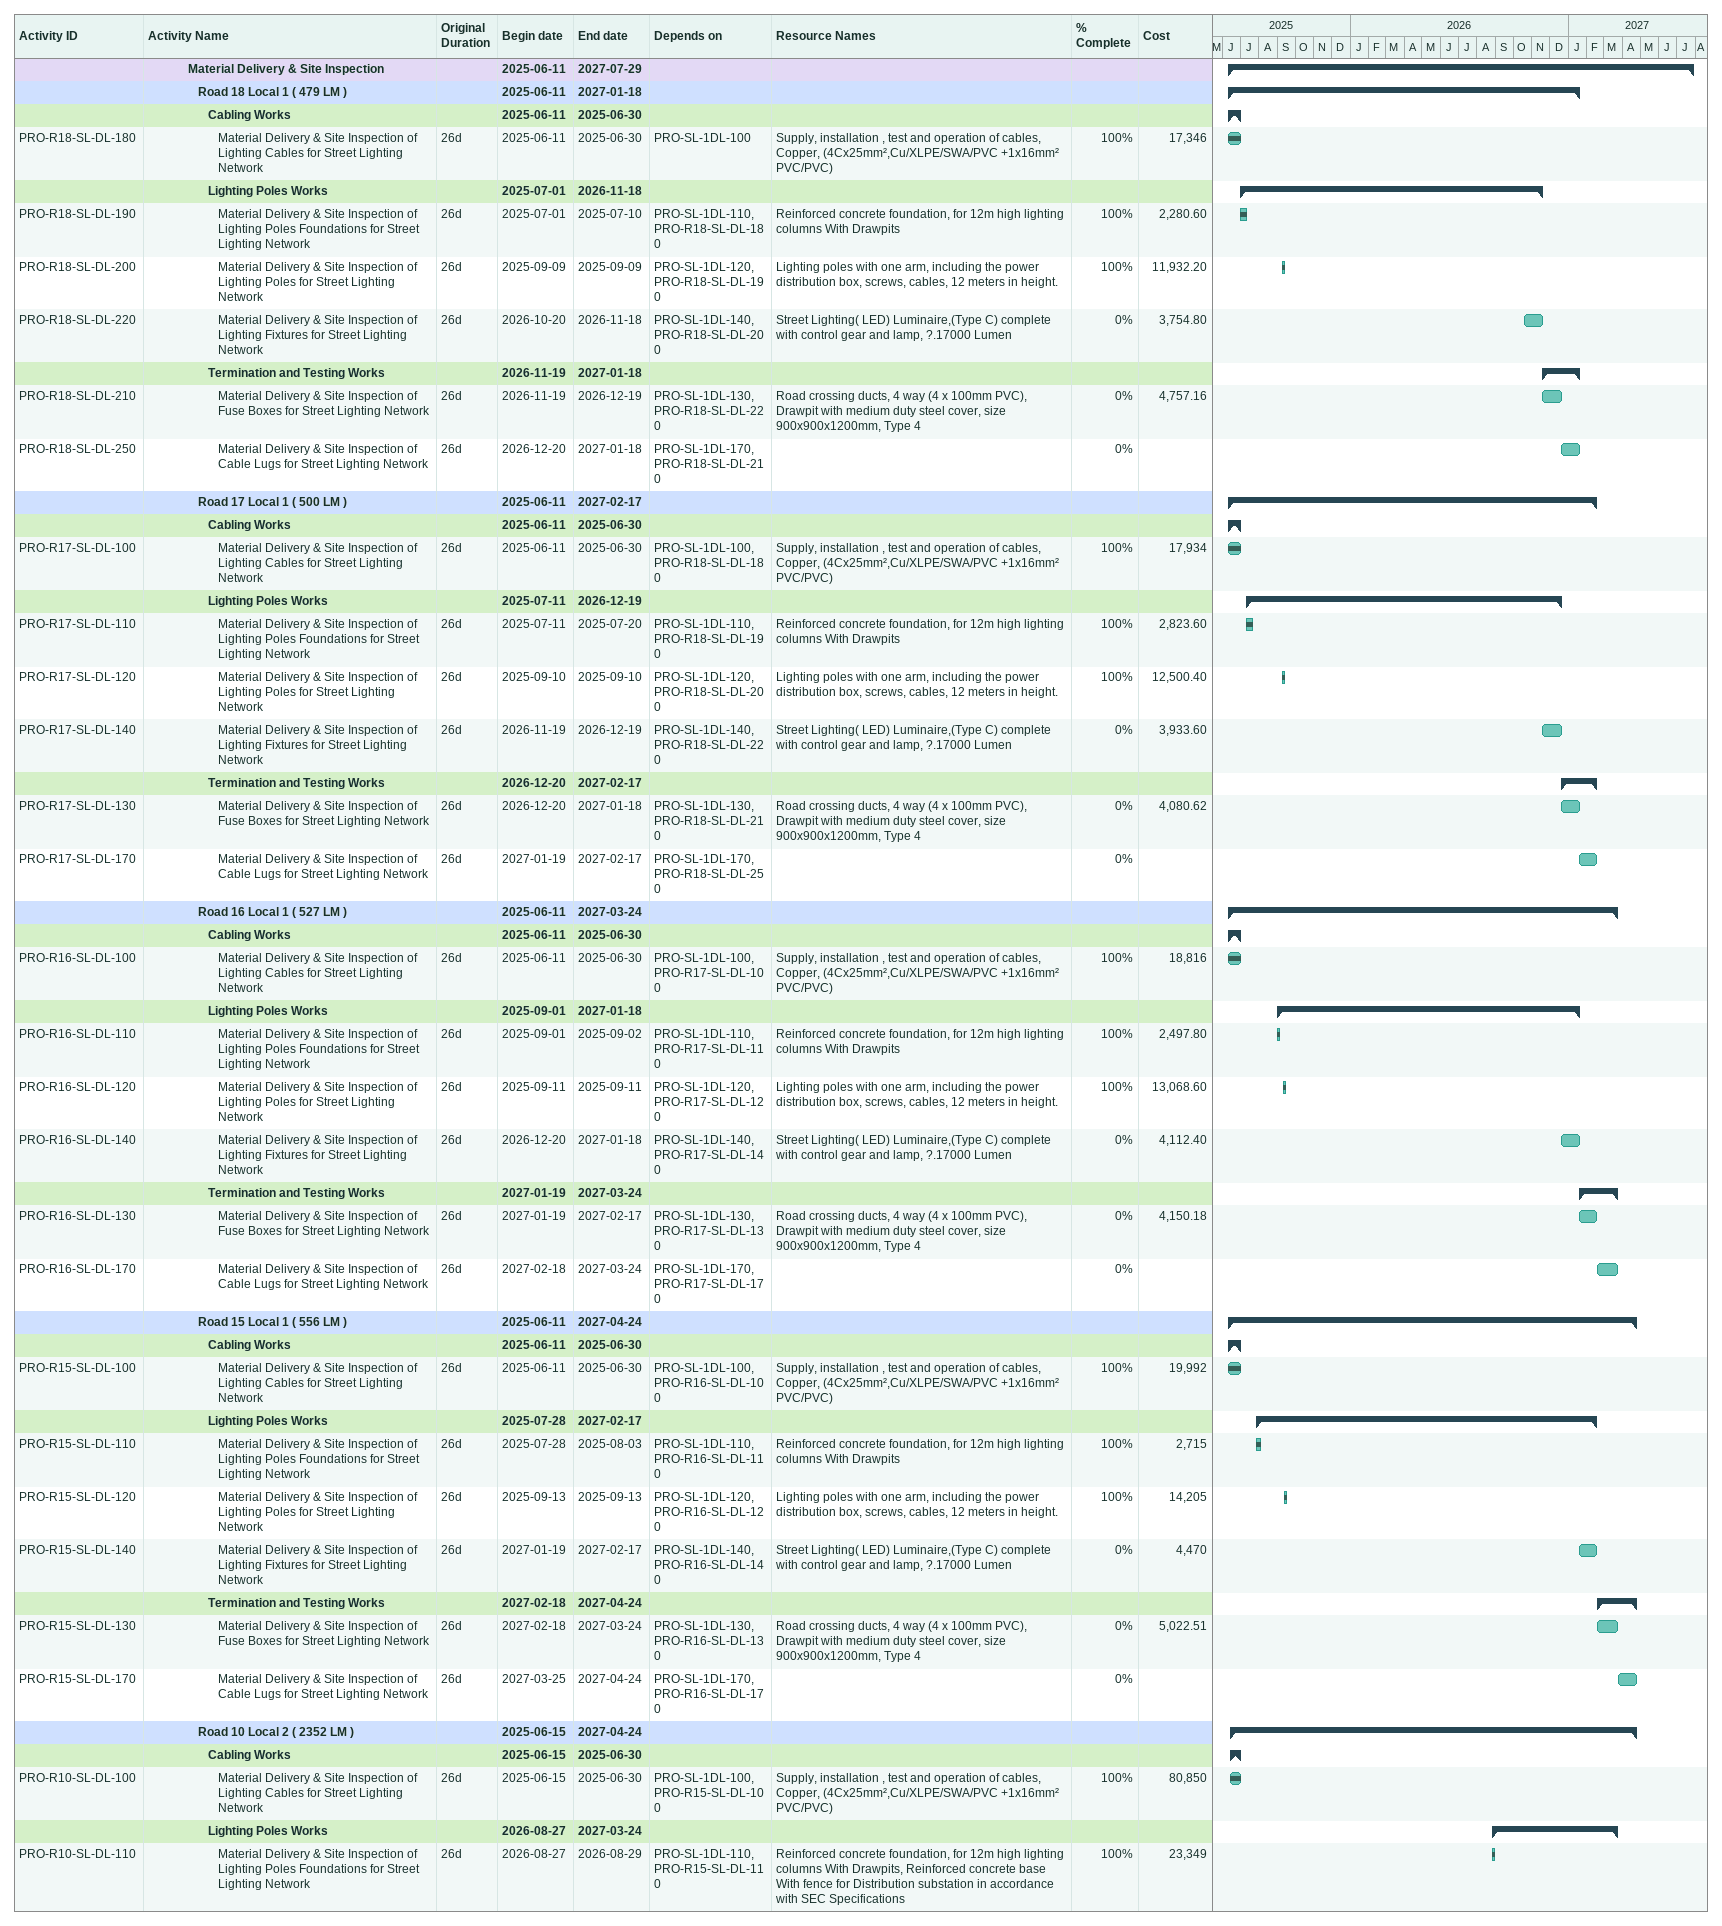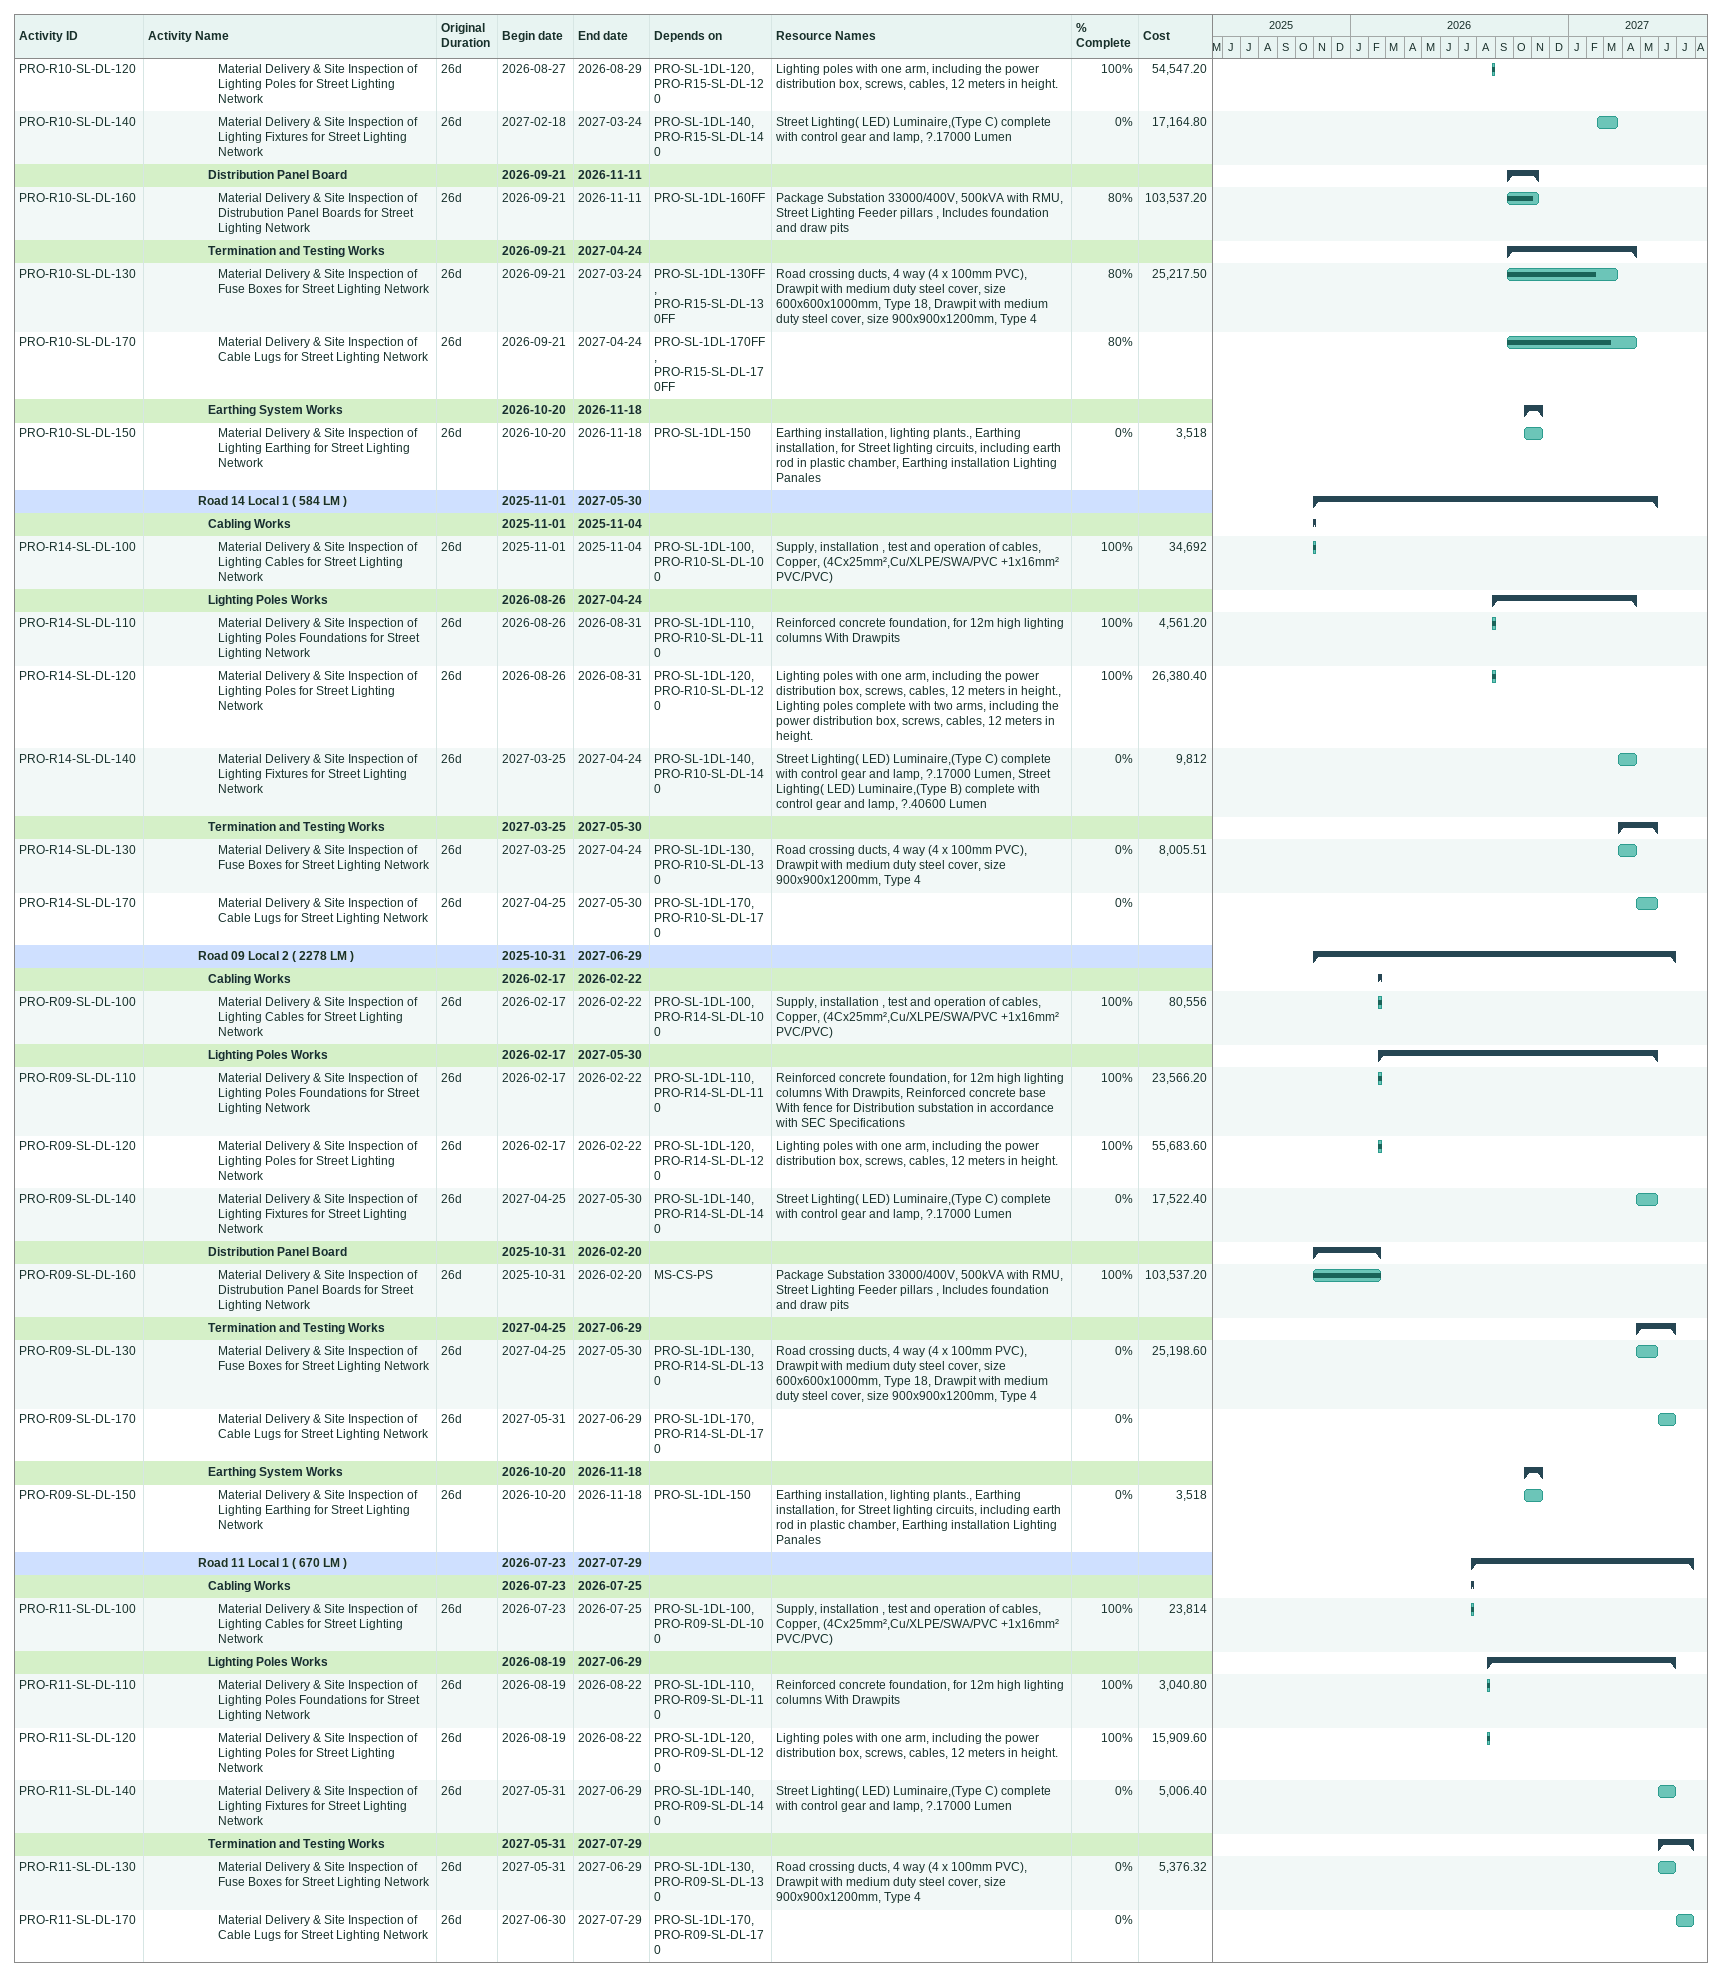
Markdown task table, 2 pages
| ID | Level | Task | Original duration | Start | Finish | Predecessors | Resources | % complete | Cost |
|---|---|---|---|---|---|---|---|---|---|
|  | 5 | **Material Delivery & Site Inspection** |  | 2025-06-11 | 2027-07-29 |  |  |  |  |
|  | 6 | **Road 18 Local 1 ( 479 LM )** |  | 2025-06-11 | 2027-01-18 |  |  |  |  |
|  | 7 | **Cabling Works** |  | 2025-06-11 | 2025-06-30 |  |  |  |  |
| PRO-R18-SL-DL-180 | 8 | Material Delivery & Site Inspection of Lighting Cables for Street Lighting Network | 26d | 2025-06-11 | 2025-06-30 | PRO-SL-1DL-100 | Supply, installation , test and operation of cables, Copper, (4Cx25mm²,Cu/XLPE/SWA/PVC +1x16mm² PVC/PVC) | 100 | 17346 |
|  | 7 | **Lighting Poles Works** |  | 2025-07-01 | 2026-11-18 |  |  |  |  |
| PRO-R18-SL-DL-190 | 8 | Material Delivery & Site Inspection of Lighting Poles Foundations for Street Lighting Network | 26d | 2025-07-01 | 2025-07-10 | PRO-SL-1DL-110, PRO-R18-SL-DL-180 | Reinforced concrete foundation, for 12m high lighting columns With Drawpits | 100 | 2280.60 |
| PRO-R18-SL-DL-200 | 8 | Material Delivery & Site Inspection of Lighting Poles for Street Lighting Network | 26d | 2025-09-09 | 2025-09-09 | PRO-SL-1DL-120, PRO-R18-SL-DL-190 | Lighting poles with one arm, including the power distribution box, screws, cables, 12 meters in height. | 100 | 11932.20 |
| PRO-R18-SL-DL-220 | 8 | Material Delivery & Site Inspection of Lighting Fixtures for Street Lighting Network | 26d | 2026-10-20 | 2026-11-18 | PRO-SL-1DL-140, PRO-R18-SL-DL-200 | Street Lighting( LED) Luminaire,(Type C) complete with control gear and lamp, ?.17000 Lumen | 0 | 3754.80 |
|  | 7 | **Termination and Testing Works** |  | 2026-11-19 | 2027-01-18 |  |  |  |  |
| PRO-R18-SL-DL-210 | 8 | Material Delivery & Site Inspection of Fuse Boxes for Street Lighting Network | 26d | 2026-11-19 | 2026-12-19 | PRO-SL-1DL-130, PRO-R18-SL-DL-220 | Road crossing ducts, 4 way (4 x 100mm PVC), Drawpit with medium duty steel cover, size 900x900x1200mm, Type 4 | 0 | 4757.16 |
| PRO-R18-SL-DL-250 | 8 | Material Delivery & Site Inspection of Cable Lugs for Street Lighting Network | 26d | 2026-12-20 | 2027-01-18 | PRO-SL-1DL-170, PRO-R18-SL-DL-210 |  | 0 |  |
|  | 6 | **Road 17 Local 1 ( 500 LM )** |  | 2025-06-11 | 2027-02-17 |  |  |  |  |
|  | 7 | **Cabling Works** |  | 2025-06-11 | 2025-06-30 |  |  |  |  |
| PRO-R17-SL-DL-100 | 8 | Material Delivery & Site Inspection of Lighting Cables for Street Lighting Network | 26d | 2025-06-11 | 2025-06-30 | PRO-SL-1DL-100, PRO-R18-SL-DL-180 | Supply, installation , test and operation of cables, Copper, (4Cx25mm²,Cu/XLPE/SWA/PVC +1x16mm² PVC/PVC) | 100 | 17934 |
|  | 7 | **Lighting Poles Works** |  | 2025-07-11 | 2026-12-19 |  |  |  |  |
| PRO-R17-SL-DL-110 | 8 | Material Delivery & Site Inspection of Lighting Poles Foundations for Street Lighting Network | 26d | 2025-07-11 | 2025-07-20 | PRO-SL-1DL-110, PRO-R18-SL-DL-190 | Reinforced concrete foundation, for 12m high lighting columns With Drawpits | 100 | 2823.60 |
| PRO-R17-SL-DL-120 | 8 | Material Delivery & Site Inspection of Lighting Poles for Street Lighting Network | 26d | 2025-09-10 | 2025-09-10 | PRO-SL-1DL-120, PRO-R18-SL-DL-200 | Lighting poles with one arm, including the power distribution box, screws, cables, 12 meters in height. | 100 | 12500.40 |
| PRO-R17-SL-DL-140 | 8 | Material Delivery & Site Inspection of Lighting Fixtures for Street Lighting Network | 26d | 2026-11-19 | 2026-12-19 | PRO-SL-1DL-140, PRO-R18-SL-DL-220 | Street Lighting( LED) Luminaire,(Type C) complete with control gear and lamp, ?.17000 Lumen | 0 | 3933.60 |
|  | 7 | **Termination and Testing Works** |  | 2026-12-20 | 2027-02-17 |  |  |  |  |
| PRO-R17-SL-DL-130 | 8 | Material Delivery & Site Inspection of Fuse Boxes for Street Lighting Network | 26d | 2026-12-20 | 2027-01-18 | PRO-SL-1DL-130, PRO-R18-SL-DL-210 | Road crossing ducts, 4 way (4 x 100mm PVC), Drawpit with medium duty steel cover, size 900x900x1200mm, Type 4 | 0 | 4080.62 |
| PRO-R17-SL-DL-170 | 8 | Material Delivery & Site Inspection of Cable Lugs for Street Lighting Network | 26d | 2027-01-19 | 2027-02-17 | PRO-SL-1DL-170, PRO-R18-SL-DL-250 |  | 0 |  |
|  | 6 | **Road 16 Local 1 ( 527 LM )** |  | 2025-06-11 | 2027-03-24 |  |  |  |  |
|  | 7 | **Cabling Works** |  | 2025-06-11 | 2025-06-30 |  |  |  |  |
| PRO-R16-SL-DL-100 | 8 | Material Delivery & Site Inspection of Lighting Cables for Street Lighting Network | 26d | 2025-06-11 | 2025-06-30 | PRO-SL-1DL-100, PRO-R17-SL-DL-100 | Supply, installation , test and operation of cables, Copper, (4Cx25mm²,Cu/XLPE/SWA/PVC +1x16mm² PVC/PVC) | 100 | 18816 |
|  | 7 | **Lighting Poles Works** |  | 2025-09-01 | 2027-01-18 |  |  |  |  |
| PRO-R16-SL-DL-110 | 8 | Material Delivery & Site Inspection of Lighting Poles Foundations for Street Lighting Network | 26d | 2025-09-01 | 2025-09-02 | PRO-SL-1DL-110, PRO-R17-SL-DL-110 | Reinforced concrete foundation, for 12m high lighting columns With Drawpits | 100 | 2497.80 |
| PRO-R16-SL-DL-120 | 8 | Material Delivery & Site Inspection of Lighting Poles for Street Lighting Network | 26d | 2025-09-11 | 2025-09-11 | PRO-SL-1DL-120, PRO-R17-SL-DL-120 | Lighting poles with one arm, including the power distribution box, screws, cables, 12 meters in height. | 100 | 13068.60 |
| PRO-R16-SL-DL-140 | 8 | Material Delivery & Site Inspection of Lighting Fixtures for Street Lighting Network | 26d | 2026-12-20 | 2027-01-18 | PRO-SL-1DL-140, PRO-R17-SL-DL-140 | Street Lighting( LED) Luminaire,(Type C) complete with control gear and lamp, ?.17000 Lumen | 0 | 4112.40 |
|  | 7 | **Termination and Testing Works** |  | 2027-01-19 | 2027-03-24 |  |  |  |  |
| PRO-R16-SL-DL-130 | 8 | Material Delivery & Site Inspection of Fuse Boxes for Street Lighting Network | 26d | 2027-01-19 | 2027-02-17 | PRO-SL-1DL-130, PRO-R17-SL-DL-130 | Road crossing ducts, 4 way (4 x 100mm PVC), Drawpit with medium duty steel cover, size 900x900x1200mm, Type 4 | 0 | 4150.18 |
| PRO-R16-SL-DL-170 | 8 | Material Delivery & Site Inspection of Cable Lugs for Street Lighting Network | 26d | 2027-02-18 | 2027-03-24 | PRO-SL-1DL-170, PRO-R17-SL-DL-170 |  | 0 |  |
|  | 6 | **Road 15 Local 1 ( 556 LM )** |  | 2025-06-11 | 2027-04-24 |  |  |  |  |
|  | 7 | **Cabling Works** |  | 2025-06-11 | 2025-06-30 |  |  |  |  |
| PRO-R15-SL-DL-100 | 8 | Material Delivery & Site Inspection of Lighting Cables for Street Lighting Network | 26d | 2025-06-11 | 2025-06-30 | PRO-SL-1DL-100, PRO-R16-SL-DL-100 | Supply, installation , test and operation of cables, Copper, (4Cx25mm²,Cu/XLPE/SWA/PVC +1x16mm² PVC/PVC) | 100 | 19992 |
|  | 7 | **Lighting Poles Works** |  | 2025-07-28 | 2027-02-17 |  |  |  |  |
| PRO-R15-SL-DL-110 | 8 | Material Delivery & Site Inspection of Lighting Poles Foundations for Street Lighting Network | 26d | 2025-07-28 | 2025-08-03 | PRO-SL-1DL-110, PRO-R16-SL-DL-110 | Reinforced concrete foundation, for 12m high lighting columns With Drawpits | 100 | 2715 |
| PRO-R15-SL-DL-120 | 8 | Material Delivery & Site Inspection of Lighting Poles for Street Lighting Network | 26d | 2025-09-13 | 2025-09-13 | PRO-SL-1DL-120, PRO-R16-SL-DL-120 | Lighting poles with one arm, including the power distribution box, screws, cables, 12 meters in height. | 100 | 14205 |
| PRO-R15-SL-DL-140 | 8 | Material Delivery & Site Inspection of Lighting Fixtures for Street Lighting Network | 26d | 2027-01-19 | 2027-02-17 | PRO-SL-1DL-140, PRO-R16-SL-DL-140 | Street Lighting( LED) Luminaire,(Type C) complete with control gear and lamp, ?.17000 Lumen | 0 | 4470 |
|  | 7 | **Termination and Testing Works** |  | 2027-02-18 | 2027-04-24 |  |  |  |  |
| PRO-R15-SL-DL-130 | 8 | Material Delivery & Site Inspection of Fuse Boxes for Street Lighting Network | 26d | 2027-02-18 | 2027-03-24 | PRO-SL-1DL-130, PRO-R16-SL-DL-130 | Road crossing ducts, 4 way (4 x 100mm PVC), Drawpit with medium duty steel cover, size 900x900x1200mm, Type 4 | 0 | 5022.51 |
| PRO-R15-SL-DL-170 | 8 | Material Delivery & Site Inspection of Cable Lugs for Street Lighting Network | 26d | 2027-03-25 | 2027-04-24 | PRO-SL-1DL-170, PRO-R16-SL-DL-170 |  | 0 |  |
|  | 6 | **Road 10 Local 2 ( 2352 LM )** |  | 2025-06-15 | 2027-04-24 |  |  |  |  |
|  | 7 | **Cabling Works** |  | 2025-06-15 | 2025-06-30 |  |  |  |  |
| PRO-R10-SL-DL-100 | 8 | Material Delivery & Site Inspection of Lighting Cables for Street Lighting Network | 26d | 2025-06-15 | 2025-06-30 | PRO-SL-1DL-100, PRO-R15-SL-DL-100 | Supply, installation , test and operation of cables, Copper, (4Cx25mm²,Cu/XLPE/SWA/PVC +1x16mm² PVC/PVC) | 100 | 80850 |
|  | 7 | **Lighting Poles Works** |  | 2026-08-27 | 2027-03-24 |  |  |  |  |
| PRO-R10-SL-DL-110 | 8 | Material Delivery & Site Inspection of Lighting Poles Foundations for Street Lighting Network | 26d | 2026-08-27 | 2026-08-29 | PRO-SL-1DL-110, PRO-R15-SL-DL-110 | Reinforced concrete foundation, for 12m high lighting columns With Drawpits, Reinforced concrete base With fence for Distribution substation in accordance with SEC Specifications | 100 | 23349 |
| PRO-R10-SL-DL-120 | 8 | Material Delivery & Site Inspection of Lighting Poles for Street Lighting Network | 26d | 2026-08-27 | 2026-08-29 | PRO-SL-1DL-120, PRO-R15-SL-DL-120 | Lighting poles with one arm, including the power distribution box, screws, cables, 12 meters in height. | 100 | 54547.20 |
| PRO-R10-SL-DL-140 | 8 | Material Delivery & Site Inspection of Lighting Fixtures for Street Lighting Network | 26d | 2027-02-18 | 2027-03-24 | PRO-SL-1DL-140, PRO-R15-SL-DL-140 | Street Lighting( LED) Luminaire,(Type C) complete with control gear and lamp, ?.17000 Lumen | 0 | 17164.80 |
|  | 7 | **Distribution Panel Board** |  | 2026-09-21 | 2026-11-11 |  |  |  |  |
| PRO-R10-SL-DL-160 | 8 | Material Delivery & Site Inspection of Distrubution Panel Boards for Street Lighting Network | 26d | 2026-09-21 | 2026-11-11 | PRO-SL-1DL-160FF | Package Substation 33000/400V, 500kVA with RMU, Street Lighting Feeder pillars , Includes foundation and draw pits | 80 | 103537.20 |
|  | 7 | **Termination and Testing Works** |  | 2026-09-21 | 2027-04-24 |  |  |  |  |
| PRO-R10-SL-DL-130 | 8 | Material Delivery & Site Inspection of Fuse Boxes for Street Lighting Network | 26d | 2026-09-21 | 2027-03-24 | PRO-SL-1DL-130FF, PRO-R15-SL-DL-130FF | Road crossing ducts, 4 way (4 x 100mm PVC), Drawpit with medium duty steel cover, size 600x600x1000mm, Type 18, Drawpit with medium duty steel cover, size 900x900x1200mm, Type 4 | 80 | 25217.50 |
| PRO-R10-SL-DL-170 | 8 | Material Delivery & Site Inspection of Cable Lugs for Street Lighting Network | 26d | 2026-09-21 | 2027-04-24 | PRO-SL-1DL-170FF, PRO-R15-SL-DL-170FF |  | 80 |  |
|  | 7 | **Earthing System Works** |  | 2026-10-20 | 2026-11-18 |  |  |  |  |
| PRO-R10-SL-DL-150 | 8 | Material Delivery & Site Inspection of Lighting Earthing for Street Lighting Network | 26d | 2026-10-20 | 2026-11-18 | PRO-SL-1DL-150 | Earthing installation, lighting plants., Earthing installation, for Street lighting circuits, including earth rod in plastic chamber, Earthing installation Lighting Panales | 0 | 3518 |
|  | 6 | **Road 14 Local 1 ( 584 LM )** |  | 2025-11-01 | 2027-05-30 |  |  |  |  |
|  | 7 | **Cabling Works** |  | 2025-11-01 | 2025-11-04 |  |  |  |  |
| PRO-R14-SL-DL-100 | 8 | Material Delivery & Site Inspection of Lighting Cables for Street Lighting Network | 26d | 2025-11-01 | 2025-11-04 | PRO-SL-1DL-100, PRO-R10-SL-DL-100 | Supply, installation , test and operation of cables, Copper, (4Cx25mm²,Cu/XLPE/SWA/PVC +1x16mm² PVC/PVC) | 100 | 34692 |
|  | 7 | **Lighting Poles Works** |  | 2026-08-26 | 2027-04-24 |  |  |  |  |
| PRO-R14-SL-DL-110 | 8 | Material Delivery & Site Inspection of Lighting Poles Foundations for Street Lighting Network | 26d | 2026-08-26 | 2026-08-31 | PRO-SL-1DL-110, PRO-R10-SL-DL-110 | Reinforced concrete foundation, for 12m high lighting columns With Drawpits | 100 | 4561.20 |
| PRO-R14-SL-DL-120 | 8 | Material Delivery & Site Inspection of Lighting Poles for Street Lighting Network | 26d | 2026-08-26 | 2026-08-31 | PRO-SL-1DL-120, PRO-R10-SL-DL-120 | Lighting poles with one arm, including the power distribution box, screws, cables, 12 meters in height., Lighting poles complete with two arms, including the power distribution box, screws, cables, 12 meters in height. | 100 | 26380.40 |
| PRO-R14-SL-DL-140 | 8 | Material Delivery & Site Inspection of Lighting Fixtures for Street Lighting Network | 26d | 2027-03-25 | 2027-04-24 | PRO-SL-1DL-140, PRO-R10-SL-DL-140 | Street Lighting( LED) Luminaire,(Type C) complete with control gear and lamp, ?.17000 Lumen, Street Lighting( LED) Luminaire,(Type B) complete with control gear and lamp, ?.40600 Lumen | 0 | 9812 |
|  | 7 | **Termination and Testing Works** |  | 2027-03-25 | 2027-05-30 |  |  |  |  |
| PRO-R14-SL-DL-130 | 8 | Material Delivery & Site Inspection of Fuse Boxes for Street Lighting Network | 26d | 2027-03-25 | 2027-04-24 | PRO-SL-1DL-130, PRO-R10-SL-DL-130 | Road crossing ducts, 4 way (4 x 100mm PVC), Drawpit with medium duty steel cover, size 900x900x1200mm, Type 4 | 0 | 8005.51 |
| PRO-R14-SL-DL-170 | 8 | Material Delivery & Site Inspection of Cable Lugs for Street Lighting Network | 26d | 2027-04-25 | 2027-05-30 | PRO-SL-1DL-170, PRO-R10-SL-DL-170 |  | 0 |  |
|  | 6 | **Road 09 Local 2 ( 2278 LM )** |  | 2025-10-31 | 2027-06-29 |  |  |  |  |
|  | 7 | **Cabling Works** |  | 2026-02-17 | 2026-02-22 |  |  |  |  |
| PRO-R09-SL-DL-100 | 8 | Material Delivery & Site Inspection of Lighting Cables for Street Lighting Network | 26d | 2026-02-17 | 2026-02-22 | PRO-SL-1DL-100, PRO-R14-SL-DL-100 | Supply, installation , test and operation of cables, Copper, (4Cx25mm²,Cu/XLPE/SWA/PVC +1x16mm² PVC/PVC) | 100 | 80556 |
|  | 7 | **Lighting Poles Works** |  | 2026-02-17 | 2027-05-30 |  |  |  |  |
| PRO-R09-SL-DL-110 | 8 | Material Delivery & Site Inspection of Lighting Poles Foundations for Street Lighting Network | 26d | 2026-02-17 | 2026-02-22 | PRO-SL-1DL-110, PRO-R14-SL-DL-110 | Reinforced concrete foundation, for 12m high lighting columns With Drawpits, Reinforced concrete base With fence for Distribution substation in accordance with SEC Specifications | 100 | 23566.20 |
| PRO-R09-SL-DL-120 | 8 | Material Delivery & Site Inspection of Lighting Poles for Street Lighting Network | 26d | 2026-02-17 | 2026-02-22 | PRO-SL-1DL-120, PRO-R14-SL-DL-120 | Lighting poles with one arm, including the power distribution box, screws, cables, 12 meters in height. | 100 | 55683.60 |
| PRO-R09-SL-DL-140 | 8 | Material Delivery & Site Inspection of Lighting Fixtures for Street Lighting Network | 26d | 2027-04-25 | 2027-05-30 | PRO-SL-1DL-140, PRO-R14-SL-DL-140 | Street Lighting( LED) Luminaire,(Type C) complete with control gear and lamp, ?.17000 Lumen | 0 | 17522.40 |
|  | 7 | **Distribution Panel Board** |  | 2025-10-31 | 2026-02-20 |  |  |  |  |
| PRO-R09-SL-DL-160 | 8 | Material Delivery & Site Inspection of Distrubution Panel Boards for Street Lighting Network | 26d | 2025-10-31 | 2026-02-20 | MS-CS-PS | Package Substation 33000/400V, 500kVA with RMU, Street Lighting Feeder pillars , Includes foundation and draw pits | 100 | 103537.20 |
|  | 7 | **Termination and Testing Works** |  | 2027-04-25 | 2027-06-29 |  |  |  |  |
| PRO-R09-SL-DL-130 | 8 | Material Delivery & Site Inspection of Fuse Boxes for Street Lighting Network | 26d | 2027-04-25 | 2027-05-30 | PRO-SL-1DL-130, PRO-R14-SL-DL-130 | Road crossing ducts, 4 way (4 x 100mm PVC), Drawpit with medium duty steel cover, size 600x600x1000mm, Type 18, Drawpit with medium duty steel cover, size 900x900x1200mm, Type 4 | 0 | 25198.60 |
| PRO-R09-SL-DL-170 | 8 | Material Delivery & Site Inspection of Cable Lugs for Street Lighting Network | 26d | 2027-05-31 | 2027-06-29 | PRO-SL-1DL-170, PRO-R14-SL-DL-170 |  | 0 |  |
|  | 7 | **Earthing System Works** |  | 2026-10-20 | 2026-11-18 |  |  |  |  |
| PRO-R09-SL-DL-150 | 8 | Material Delivery & Site Inspection of Lighting Earthing for Street Lighting Network | 26d | 2026-10-20 | 2026-11-18 | PRO-SL-1DL-150 | Earthing installation, lighting plants., Earthing installation, for Street lighting circuits, including earth rod in plastic chamber, Earthing installation Lighting Panales | 0 | 3518 |
|  | 6 | **Road 11 Local 1 ( 670 LM )** |  | 2026-07-23 | 2027-07-29 |  |  |  |  |
|  | 7 | **Cabling Works** |  | 2026-07-23 | 2026-07-25 |  |  |  |  |
| PRO-R11-SL-DL-100 | 8 | Material Delivery & Site Inspection of Lighting Cables for Street Lighting Network | 26d | 2026-07-23 | 2026-07-25 | PRO-SL-1DL-100, PRO-R09-SL-DL-100 | Supply, installation , test and operation of cables, Copper, (4Cx25mm²,Cu/XLPE/SWA/PVC +1x16mm² PVC/PVC) | 100 | 23814 |
|  | 7 | **Lighting Poles Works** |  | 2026-08-19 | 2027-06-29 |  |  |  |  |
| PRO-R11-SL-DL-110 | 8 | Material Delivery & Site Inspection of Lighting Poles Foundations for Street Lighting Network | 26d | 2026-08-19 | 2026-08-22 | PRO-SL-1DL-110, PRO-R09-SL-DL-110 | Reinforced concrete foundation, for 12m high lighting columns With Drawpits | 100 | 3040.80 |
| PRO-R11-SL-DL-120 | 8 | Material Delivery & Site Inspection of Lighting Poles for Street Lighting Network | 26d | 2026-08-19 | 2026-08-22 | PRO-SL-1DL-120, PRO-R09-SL-DL-120 | Lighting poles with one arm, including the power distribution box, screws, cables, 12 meters in height. | 100 | 15909.60 |
| PRO-R11-SL-DL-140 | 8 | Material Delivery & Site Inspection of Lighting Fixtures for Street Lighting Network | 26d | 2027-05-31 | 2027-06-29 | PRO-SL-1DL-140, PRO-R09-SL-DL-140 | Street Lighting( LED) Luminaire,(Type C) complete with control gear and lamp, ?.17000 Lumen | 0 | 5006.40 |
|  | 7 | **Termination and Testing Works** |  | 2027-05-31 | 2027-07-29 |  |  |  |  |
| PRO-R11-SL-DL-130 | 8 | Material Delivery & Site Inspection of Fuse Boxes for Street Lighting Network | 26d | 2027-05-31 | 2027-06-29 | PRO-SL-1DL-130, PRO-R09-SL-DL-130 | Road crossing ducts, 4 way (4 x 100mm PVC), Drawpit with medium duty steel cover, size 900x900x1200mm, Type 4 | 0 | 5376.32 |
| PRO-R11-SL-DL-170 | 8 | Material Delivery & Site Inspection of Cable Lugs for Street Lighting Network | 26d | 2027-06-30 | 2027-07-29 | PRO-SL-1DL-170, PRO-R09-SL-DL-170 |  | 0 |  |
